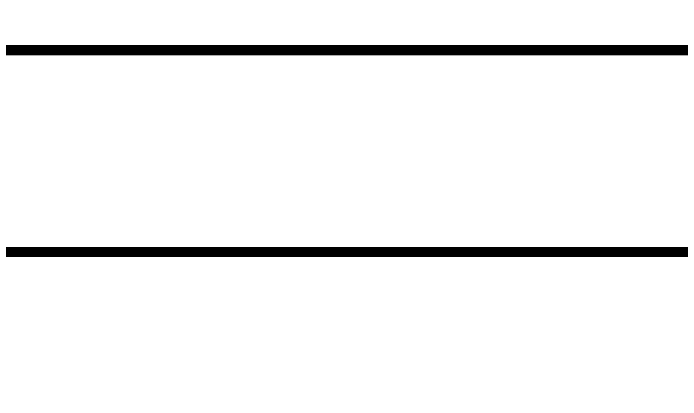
# Model space of a CAD drawing. Extents: x 497777 to 784122, y -229332 to 980813.
# Drawn here: x 575747 to 579055, y 479064 to 480977 of the extents above; entities that cross this region are included whole.
import ezdxf
from ezdxf.enums import TextEntityAlignment as Align

# ---------------------------------------------------------------- set-up
doc = ezdxf.new("R2010")
doc.units = 0
doc.header["$LTSCALE"] = 1000
doc.header["$MEASUREMENT"] = 0
doc.layers.add('0-cxFrame', color=155, linetype='Continuous')
doc.layers.add('S-DIM', color=81, linetype='Continuous')
doc.styles.add('cx_tuqian1', font='')
doc.styles.add('SS1', font='tj-romans1.shx', dxfattribs={"width": 0.7, "bigfont": 'tj-hztxt1.shx'})
doc.styles.add('黑体', font='simhei.ttf', dxfattribs={"height": 12})
doc.styles.get('cx_tuqian1').set_extended_font_data('SimSun')
doc.dimstyles.new('S-25-100A', dxfattribs={"dimscale": 100, "dimtxt": 3, "dimasz": 2, "dimexe": 2, "dimexo": 2, "dimgap": 0.8, "dimtad": 1, "dimdec": 0, "dimlfac": 0.25, "dimzin": 0, "dimdsep": 46, "dimtxsty": 'SS1', "dimblk1": 'TT', "dimblk2": 'TT', "dimsah": 1, "dimcen": 1, "dimclrd": 256, "dimclre": 256, "dimclrt": 256, "dimadec": 0, "dimazin": 0, "dimtfac": 1, "dimtdec": 0, "dimtix": 1, "dimtmove": 2, "dimatfit": 0, "dimldrblk": 'TT', "dimfxl": 2, "dimtolj": 1, "dimtzin": 0, "dimarcsym": 0})

# ---------------------------------------------------------------- blocks, each defined once
blk = doc.blocks.new('TT')
blk.add_line((-0.969, 0), (0.969, 0))
at = {"const_width": 0.45}
blk.add_lwpolyline([(-0.442, -0.442), (0.442, 0.442)], dxfattribs=at)
blk = doc.blocks.new('*D190')
at = {"layer": 'Defpoints', "color": 0, "transparency": 16777216}
for p in [(510905.6, 638017.2), (511945.9, 636672.7), (512585.6, 636337.2), (509785.6, 636257.2), (516785.6, 636257.2)]:
    blk.add_point(p, dxfattribs=at)
at = {"layer": 'S-DIM', "lineweight": -2, "transparency": 16777216}
blk.add_arc((512665.6, 636257.2), 831, 148.8237, 166.1763, dxfattribs=at)
at = {"layer": 'S-DIM', "lineweight": -2, "transparency": 16777216, "xscale": 200, "yscale": 200, "zscale": 200}
for p, rotation in [((512078, 636844.8), 51.91184269532635), ((511834.6, 636257.2), 263.0881573046743)]:
    blk.add_blockref('TT', p, dxfattribs=dict(at, rotation=rotation))
blk = doc.blocks.new('zjcx_TT(Dragon)')
at = {"layer": '0-cxFrame', "const_width": 30}
blk.add_lwpolyline([(-7000, -10200.2), (0, -10200.2), (0, 0), (-7000, 0)], close=True, dxfattribs=at)
blk = doc.blocks.new('zjcx_T1(Dragon)')
at = {"layer": '0-cxFrame', "const_width": 50}
blk.add_lwpolyline([(-7000, 0), (0, 0), (0, 57400), (-7000, 57400)], close=True, dxfattribs=at)
at = {"layer": '0-cxFrame'}
blk.add_blockref('zjcx_TT(Dragon)', (0, 57400), dxfattribs=at)
blk = doc.blocks.new('TK22.A1 L(Dragon)')
at = {"layer": '0-cxFrame', "color": 7, "const_width": 0.5}
blk.add_lwpolyline([(0, 0), (-841, 0), (-841, 594), (0, 594)], close=True, dxfattribs=at)
at = {"layer": '0-cxFrame', "const_width": 0.5}
blk.add_lwpolyline([(-10, 10), (-80, 10), (-80, 584), (-10, 584)], close=True, dxfattribs=at)
at = {"layer": '0-cxFrame', "xscale": 0.01, "yscale": 0.01, "zscale": 0.01}
blk.add_blockref('zjcx_T1(Dragon)', (-10, 10), dxfattribs=at)
at = {"style": '黑体', "flags": 4}
blk.add_attdef('图幅', text='', height=3.3, dxfattribs=at).set_placement((-40, 3), align=Align.RIGHT)
at = {"layer": 'Defpoints', "color": 6, "flags": 4}
for tag, height, style, p in [('tufu', 3.3, '黑体', (-12, 12)), ('dwfname', 4, 'cx_tuqian1', (-80, 3))]:
    blk.add_attdef(tag, text='', height=height, dxfattribs=dict(at, style=style)).set_placement(p, align=Align.RIGHT)

msp = doc.modelspace()

# ---------------------------------------------------------------- block references
at = {"layer": '0-cxFrame', "xscale": 100, "yscale": 100, "zscale": 100}
msp.add_blockref('TK22.A1 L(Dragon)', (581901.7, 421395.1), dxfattribs=at)

# ---------------------------------------------------------------- dimensions: what is measured, and where the dimension line sits
at = {"layer": 'S-DIM'}
dim = msp.add_angular_dim_2l(base=(511945.9, 636672.7), line1=((509785.6, 636257.2), (516785.6, 636257.2)), line2=((510905.6, 638017.2), (512585.6, 636337.2)), text=' ', dimstyle='S-25-100A', dxfattribs=at)
dim.commit()
dim.dimension.update_dxf_attribs({"geometry": '*D190', "text_midpoint": (784122.1, -229332.3)})

doc.saveas('drawing.dxf')
